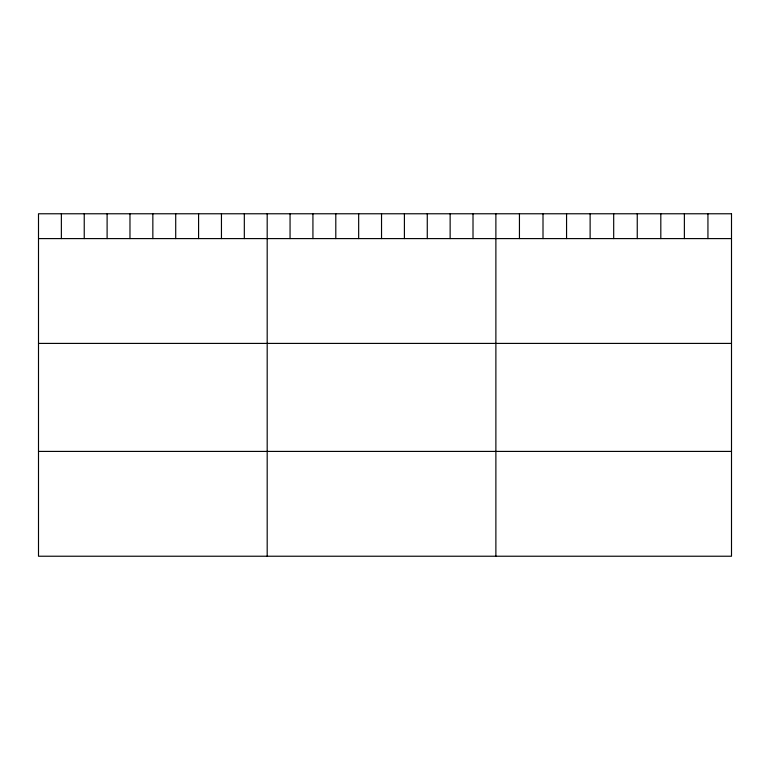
<?xml version="1.0" encoding="UTF-8"?>
<svg xmlns="http://www.w3.org/2000/svg" width="770" height="770" viewBox="0 0 770 770"><rect width="100%" height="100%" fill="white"/><g stroke="black" fill="none" stroke-linecap="round" stroke-linejoin="round"><path stroke-width="1.16" d="M38.5 238.594L731.5 238.594M38.5 343.41L731.5 343.41M38.5 451.413L731.5 451.413M707.938 213.771L707.938 238.594M684.376 213.771L684.376 238.594M660.814 213.771L660.814 238.594M637.252 213.771L637.252 238.594M613.69 213.771L613.69 238.594M590.128 213.771L590.128 238.594M566.566 213.771L566.566 238.594M543.004 213.771L543.004 238.594M519.442 213.771L519.442 238.594M495.88 213.771L495.88 556.229M473.011 213.771L473.011 238.594M450.142 213.771L450.142 238.594M427.273 213.771L427.273 238.594M404.404 213.771L404.404 238.594M381.535 213.771L381.535 238.594M358.666 213.771L358.666 238.594M335.797 213.771L335.797 238.594M312.928 213.771L312.928 238.594M290.059 213.771L290.059 238.594M267.19 213.771L267.19 556.229M244.321 213.771L244.321 238.594M221.452 213.771L221.452 238.594M198.583 213.771L198.583 238.594M175.714 213.771L175.714 238.594M152.845 213.771L152.845 238.594M129.976 213.771L129.976 238.594M107.107 213.771L107.107 238.594M84.238 213.771L84.238 238.594M61.369 213.771L61.369 238.594M731.5 213.771L38.5 213.771L38.5 556.229L731.5 556.229L731.5 213.771"/></g></svg>
